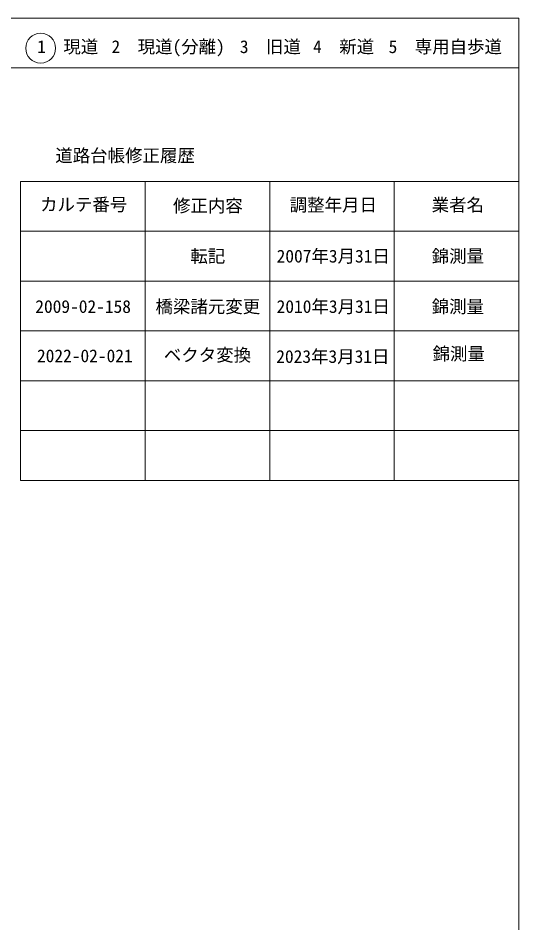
# Model space of a CAD drawing. Units: millimetres, scale not verified. Extents: x 40000 to 680002, y 20000 to 380001.
# Drawn here: x 579502 to 680002, y 198358 to 380001 of the extents above; entities that cross this region are included whole.
import ezdxf
from ezdxf.enums import TextEntityAlignment as Align

# ---------------------------------------------------------------- set-up
doc = ezdxf.new("R2010")
doc.units = ezdxf.units.MM
doc.header["$LTSCALE"] = 1000
for name, color, linetype, lineweight in [('M-TTL', 2, 'Continuous', 13), ('M-TTL-FRAM', 2, 'Continuous', 13), ('M-TTL-LINE', 7, 'Continuous', 13), ('M-TTL-TXT', 7, 'Continuous', 13)]:
    doc.layers.add(name, color=color, linetype=linetype, lineweight=lineweight)
doc.styles.add('ＭＳ ゴシック', font='')
doc.styles.get('ＭＳ ゴシック').set_extended_font_data('MS Gothic')

msp = doc.modelspace()

# ---------------------------------------------------------------- linework, layer by layer
at = {"layer": 'M-TTL'}
for p, q in [((680002, 380001), (40000, 380001)), ((680002, 20000), (680002, 380001))]:
    msp.add_line(p, q, dxfattribs=at)
at = {"layer": 'M-TTL-FRAM'}
for p, q in [((580002, 347198), (580002, 287197)), ((580002, 347198), (680002, 347198)), ((580002, 287197), (680002, 287197))]:
    msp.add_line(p, q, dxfattribs=at)
at = {"layer": 'M-TTL-LINE'}
for p, q in [((40000, 370001), (680002, 370001)), ((605002, 347198), (605002, 287197)), ((630002, 347198), (630002, 287197)), ((655002, 347198), (655002, 287197)), ((580002, 337198), (680002, 337198)), ((580002, 327198), (680002, 327198)), ((580002, 317197), (680002, 317197)), ((580002, 307197), (680002, 307197)), ((580002, 297197), (680002, 297197))]:
    msp.add_line(p, q, dxfattribs=at)
at = {"layer": 'M-TTL-TXT'}
msp.add_circle((584032, 373959), 3000, dxfattribs=at)

# ---------------------------------------------------------------- texts
at = {"layer": 'M-TTL-TXT', "style": 'ＭＳ ゴシック'}
for s, p in [('1\u3000現道', (583325, 372209)), ('2\u3000現道(分離)', (598245, 372209)), ('3\u3000旧道', (623998, 372209)), ('4\u3000新道', (638701, 372209)), ('5\u3000専用自歩道', (653855, 372209)), ('道路台帳修正履歴', (586970, 350364)), ('カルテ番号', (583912, 340528)), ('修正内容', (610578, 340274)), ('調整年月日', (634009, 340448)), ('業者名', (662501, 340448)), ('転記', (614078, 330161)), ('2007年3月31日', (631384, 330161)), ('錦測量', (662501, 330161)), ('2009-02-158', (582950, 320043)), ('橋梁諸元変更', (607078, 320043)), ('2010年3月31日', (631384, 320043)), ('錦測量', (662501, 320043)), ('錦測量', (662680, 310564)), ('2022-02-021', (583292, 310151)), ('ベクタ変換', (608754, 310318)), ('2023年3月31日', (631309, 310009))]:
    msp.add_text(s, height=2566, dxfattribs=at).set_placement(p, align=Align.BOTTOM_LEFT)

doc.saveas('drawing.dxf')
